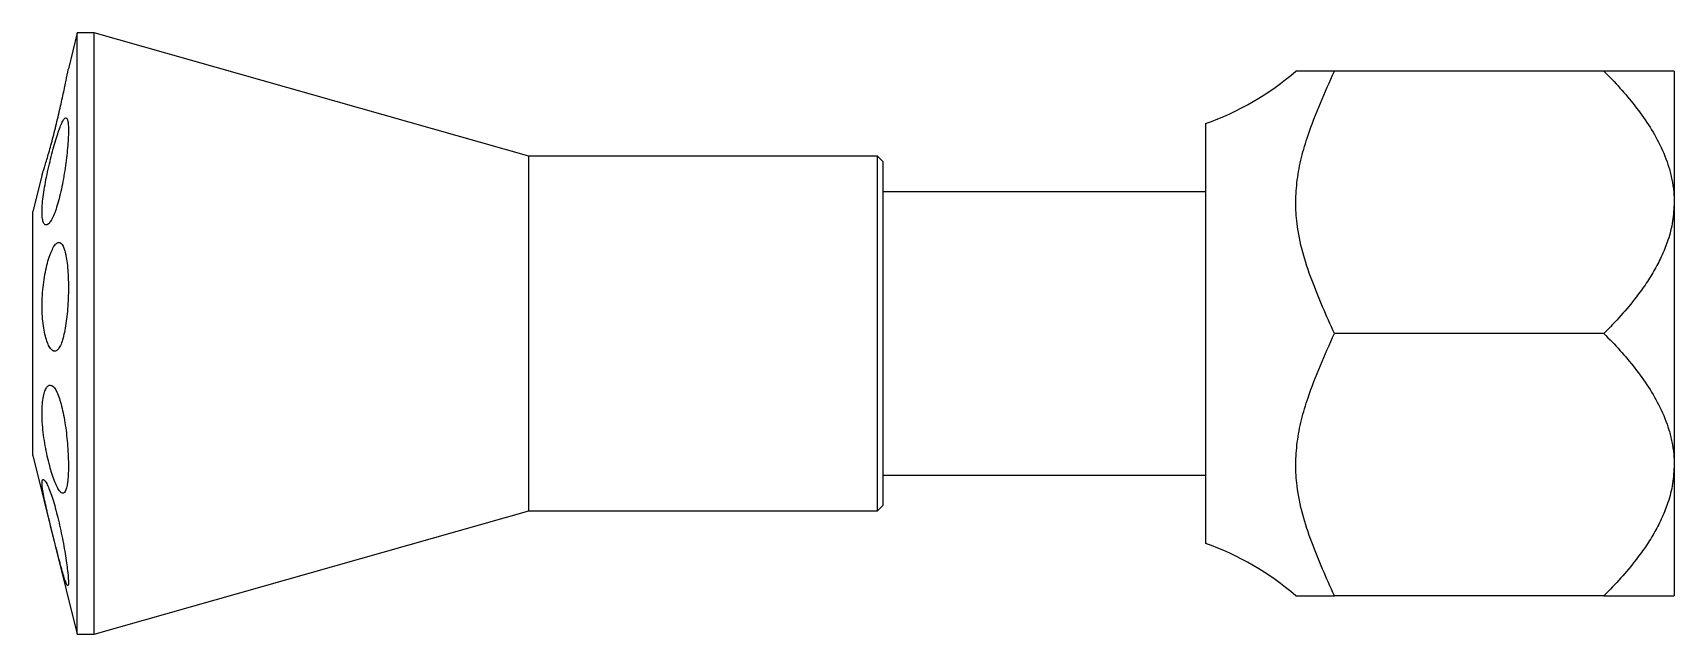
# Model space of a CAD drawing. Header units: inches. Extents: x 0.22 to 3.12, y 0.22 to 1.28.
import ezdxf

# ---------------------------------------------------------------- set-up
doc = ezdxf.new("R2010")
doc.units = ezdxf.units.IN
doc.header["$MEASUREMENT"] = 0

msp = doc.modelspace()

# ---------------------------------------------------------------- linework, layer by layer
at = {"color": 7, "linetype": 'Continuous', "lineweight": 25}
for p, q in [((0.2985, 1.28), (0.2828, 1.2168)), ((0.3285, 1.28), (0.2985, 1.28)), ((0.2985, 0.75), (0.2985, 1.28)), ((1.095, 1.0625), (0.3285, 1.28)), ((0.3285, 0.75), (0.3285, 1.28)), ((2.9918, 1.2125), (2.5163, 1.2125)), ((3.1158, 1.2125), (3.1158, 0.9813)), ((2.2888, 1.12), (2.2888, 0.38)), ((1.71, 1.0625), (1.095, 1.0625)), ((1.095, 0.75), (1.095, 1.0625)), ((1.72, 1.0525), (1.71, 1.0625)), ((1.71, 0.75), (1.71, 1.0625)), ((1.72, 0.75), (1.72, 1.0525)), ((0.2363, 1.0304), (0.22, 0.965)), ((2.2888, 1), (1.72, 1)), ((0.22, 0.75), (0.22, 0.965)), ((3.1158, 0.9813), (3.1158, 0.5188)), ((0.22, 0.535), (0.22, 0.75)), ((0.2985, 0.22), (0.2985, 0.75)), ((0.3285, 0.22), (0.3285, 0.75)), ((1.095, 0.4375), (1.095, 0.75)), ((1.71, 0.4375), (1.71, 0.75)), ((1.72, 0.4475), (1.72, 0.75)), ((2.9918, 0.75), (2.5163, 0.75)), ((0.22, 0.535), (0.2985, 0.22)), ((1.72, 0.5), (2.2888, 0.5)), ((3.1158, 0.5188), (3.1158, 0.2875)), ((0.3285, 0.22), (1.095, 0.4375)), ((1.095, 0.4375), (1.71, 0.4375)), ((1.71, 0.4375), (1.72, 0.4475)), ((2.9918, 0.2875), (2.5163, 0.2875)), ((0.2985, 0.22), (0.3285, 0.22))]:
    msp.add_line(p, q, dxfattribs=at)
for centre, start, end in [((2.1219, 1.5913), 289.493, 310.7401), ((2.1219, -0.0913), 49.2605, 70.507)]:
    msp.add_arc(centre, 0.5, start, end, dxfattribs=at)
for points, knots in [([(0.2363, 1.0304), (0.2363, 1.0304), (0.2363, 1.0304), (0.2373, 1.0333), (0.2391, 1.0387), (0.2416, 1.0466), (0.2447, 1.0566), (0.2482, 1.0685), (0.2519, 1.0819), (0.2559, 1.0966), (0.2598, 1.112), (0.2636, 1.1278), (0.2673, 1.1435), (0.2707, 1.1587), (0.2738, 1.1728), (0.2765, 1.1857), (0.2787, 1.1967), (0.2806, 1.2056), (0.2818, 1.2121), (0.2827, 1.2161), (0.2827, 1.2166), (0.2828, 1.2168)], [0, 0, 0, 0, 0.035447, 0.088291, 0.142668, 0.195513, 0.249895, 0.302685, 0.35701, 0.409736, 0.463985, 0.516837, 0.571207, 0.624322, 0.678968, 0.732225, 0.787033, 0.840148, 0.894822, 0.947607, 1, 1, 1, 1]), ([(2.5163, 1.2125), (2.5081, 1.2125), (2.4916, 1.2125), (2.473, 1.2125), (2.461, 1.2125), (2.4539, 1.2125), (2.4491, 1.2125), (2.4485, 1.2125), (2.4482, 1.2125)], [0, 0, 0, 0, 0.24666, 0.49361, 0.618793, 0.744384, 0.871752, 1, 1, 1, 1]), ([(2.5163, 0.75), (2.5093, 0.7656), (2.4953, 0.7969), (2.4758, 0.8445), (2.4595, 0.8933), (2.45, 0.9394), (2.4474, 0.9822), (2.4501, 1.0212), (2.4577, 1.0605), (2.4712, 1.1058), (2.4912, 1.1565), (2.508, 1.1938), (2.5163, 1.2125)], [0, 0, 0, 0, 0.104799, 0.209661, 0.315298, 0.42191, 0.501642, 0.582341, 0.66574, 0.749822, 0.874756, 1, 1, 1, 1]), ([(2.9918, 1.2125), (3.0014, 1.2027), (3.0206, 1.183), (3.047, 1.1515), (3.071, 1.1183), (3.0918, 1.0821), (3.1051, 1.0494), (3.1121, 1.0215), (3.1152, 1.0009), (3.1156, 0.9875), (3.1158, 0.9813)], [0, 0, 0, 0, 0.148302, 0.296564, 0.448036, 0.599397, 0.761724, 0.844992, 0.928248, 1, 1, 1, 1]), ([(3.1158, 1.2125), (3.1151, 1.2125), (3.1138, 1.2125), (3.1043, 1.2125), (3.0919, 1.2125), (3.0779, 1.2125), (3.0615, 1.2125), (3.0417, 1.2125), (3.0186, 1.2125), (3.0008, 1.2125), (2.9918, 1.2125)], [0, 0, 0, 0, 0.140056, 0.283437, 0.392214, 0.501035, 0.612632, 0.724256, 0.861913, 1, 1, 1, 1]), ([(0.2363, 0.9688), (0.2362, 0.9644), (0.2362, 0.9605), (0.2368, 0.9537), (0.2372, 0.9508), (0.2385, 0.9461), (0.2393, 0.9443), (0.2412, 0.9419), (0.2423, 0.9413), (0.2448, 0.9413), (0.2461, 0.9419), (0.2489, 0.9443), (0.2503, 0.9462), (0.2533, 0.9509), (0.2548, 0.9539), (0.2579, 0.9609), (0.2594, 0.9648), (0.2624, 0.9736), (0.2638, 0.9785), (0.2667, 0.9889), (0.268, 0.9944), (0.2707, 1.0059), (0.2719, 1.0119), (0.2742, 1.0241), (0.2753, 1.0302), (0.2772, 1.0428), (0.2781, 1.049), (0.2796, 1.0611), (0.2803, 1.0671), (0.2814, 1.0786), (0.2818, 1.084), (0.2825, 1.0943), (0.2827, 1.0991), (0.2828, 1.1078), (0.2828, 1.1117), (0.2825, 1.1185), (0.2822, 1.1213), (0.281, 1.1282), (0.2797, 1.1305), (0.2772, 1.1302), (0.2763, 1.1295), (0.2742, 1.1269), (0.2731, 1.1251), (0.2707, 1.1202), (0.2694, 1.1172), (0.2667, 1.1102), (0.2653, 1.1063), (0.2624, 1.0974), (0.2609, 1.0926), (0.2579, 1.0823), (0.2563, 1.0768), (0.2533, 1.0653), (0.2518, 1.0594), (0.2489, 1.0474), (0.2474, 1.0412), (0.2448, 1.0289), (0.2435, 1.0228), (0.2412, 1.0108), (0.2402, 1.0048), (0.2377, 0.9879), (0.2366, 0.9775), (0.2363, 0.9688)], [0, 0, 0, 0, 0.03125, 0.03125, 0.0625, 0.0625, 0.09375, 0.09375, 0.125, 0.125, 0.15625, 0.15625, 0.1875, 0.1875, 0.21875, 0.21875, 0.25, 0.25, 0.28125, 0.28125, 0.3125, 0.3125, 0.34375, 0.34375, 0.375, 0.375, 0.40625, 0.40625, 0.4375, 0.4375, 0.46875, 0.46875, 0.5, 0.5, 0.53125, 0.53125, 0.5625, 0.5625, 0.625, 0.625, 0.65625, 0.65625, 0.6875, 0.6875, 0.71875, 0.71875, 0.75, 0.75, 0.78125, 0.78125, 0.8125, 0.8125, 0.84375, 0.84375, 0.875, 0.875, 0.90625, 0.90625, 0.9375, 0.9375, 1, 1, 1, 1]), ([(3.1158, 0.9813), (3.1152, 0.9701), (3.1141, 0.9476), (3.106, 0.9165), (3.095, 0.8884), (3.082, 0.863), (3.0667, 0.8383), (3.0468, 0.8109), (3.0221, 0.7812), (3.0019, 0.7604), (2.9918, 0.75)], [0, 0, 0, 0, 0.128297, 0.25917, 0.364811, 0.470492, 0.578951, 0.687437, 0.843383, 1, 1, 1, 1]), ([(0.2392, 0.7596), (0.24, 0.7544), (0.241, 0.7497), (0.2432, 0.741), (0.2445, 0.7371), (0.2471, 0.7303), (0.2485, 0.7275), (0.2514, 0.723), (0.2529, 0.7213), (0.256, 0.7191), (0.2575, 0.7186), (0.2605, 0.719), (0.262, 0.7197), (0.2649, 0.7225), (0.2663, 0.7245), (0.2691, 0.7296), (0.2704, 0.7327), (0.2728, 0.7399), (0.2739, 0.744), (0.276, 0.7531), (0.277, 0.758), (0.2787, 0.7686), (0.2795, 0.7743), (0.2807, 0.786), (0.2813, 0.792), (0.2821, 0.8045), (0.2824, 0.8108), (0.2828, 0.8233), (0.2828, 0.8296), (0.2827, 0.8419), (0.2825, 0.8479), (0.2819, 0.8593), (0.2815, 0.8649), (0.2804, 0.8751), (0.2798, 0.8799), (0.2783, 0.8885), (0.2774, 0.8924), (0.2746, 0.9024), (0.2723, 0.907), (0.2684, 0.9103), (0.267, 0.9107), (0.2642, 0.9105), (0.2627, 0.9097), (0.2598, 0.907), (0.2582, 0.905), (0.2552, 0.9), (0.2537, 0.897), (0.2507, 0.8897), (0.2492, 0.8856), (0.2464, 0.8766), (0.2451, 0.8716), (0.2426, 0.861), (0.2415, 0.8554), (0.2395, 0.8438), (0.2387, 0.8376), (0.2374, 0.8253), (0.2369, 0.819), (0.2363, 0.8064), (0.2362, 0.8001), (0.2365, 0.7818), (0.2375, 0.77), (0.2392, 0.7596)], [0, 0, 0, 0, 0.03125, 0.03125, 0.0625, 0.0625, 0.09375, 0.09375, 0.125, 0.125, 0.15625, 0.15625, 0.1875, 0.1875, 0.21875, 0.21875, 0.25, 0.25, 0.28125, 0.28125, 0.3125, 0.3125, 0.34375, 0.34375, 0.375, 0.375, 0.40625, 0.40625, 0.4375, 0.4375, 0.46875, 0.46875, 0.5, 0.5, 0.53125, 0.53125, 0.5625, 0.5625, 0.625, 0.625, 0.65625, 0.65625, 0.6875, 0.6875, 0.71875, 0.71875, 0.75, 0.75, 0.78125, 0.78125, 0.8125, 0.8125, 0.84375, 0.84375, 0.875, 0.875, 0.90625, 0.90625, 0.9375, 0.9375, 1, 1, 1, 1]), ([(2.5163, 0.2875), (2.5093, 0.3031), (2.4953, 0.3344), (2.4758, 0.382), (2.4595, 0.4308), (2.45, 0.4769), (2.4474, 0.5197), (2.4501, 0.5587), (2.4577, 0.598), (2.4712, 0.6433), (2.4912, 0.694), (2.508, 0.7313), (2.5163, 0.75)], [0, 0, 0, 0, 0.104799, 0.209661, 0.315298, 0.42191, 0.501642, 0.582341, 0.66574, 0.749822, 0.874756, 1, 1, 1, 1]), ([(2.9918, 0.75), (3.0014, 0.7402), (3.0206, 0.7205), (3.047, 0.689), (3.071, 0.6558), (3.0918, 0.6196), (3.1051, 0.5869), (3.1121, 0.559), (3.1152, 0.5384), (3.1156, 0.525), (3.1158, 0.5188)], [0, 0, 0, 0, 0.148302, 0.296564, 0.448036, 0.599397, 0.761724, 0.844992, 0.928248, 1, 1, 1, 1]), ([(0.2531, 0.5052), (0.2546, 0.5003), (0.2561, 0.4958), (0.2592, 0.4876), (0.2607, 0.484), (0.2637, 0.4778), (0.2651, 0.4752), (0.2679, 0.4713), (0.2692, 0.4698), (0.2717, 0.4682), (0.2729, 0.468), (0.2751, 0.4688), (0.2762, 0.4698), (0.2789, 0.4746), (0.2803, 0.4803), (0.2818, 0.4916), (0.2822, 0.4959), (0.2827, 0.5053), (0.2828, 0.5104), (0.2828, 0.5213), (0.2827, 0.5271), (0.2822, 0.5389), (0.2819, 0.545), (0.281, 0.5575), (0.2804, 0.5637), (0.279, 0.5762), (0.2782, 0.5824), (0.2764, 0.5945), (0.2754, 0.6004), (0.2732, 0.6115), (0.272, 0.6169), (0.2695, 0.6268), (0.2682, 0.6314), (0.2655, 0.6396), (0.264, 0.6433), (0.2596, 0.6526), (0.2565, 0.6567), (0.252, 0.659), (0.2505, 0.6592), (0.2476, 0.6583), (0.2463, 0.6573), (0.2437, 0.6539), (0.2425, 0.6517), (0.2404, 0.6461), (0.2394, 0.6427), (0.2379, 0.635), (0.2373, 0.6307), (0.2365, 0.6213), (0.2363, 0.6161), (0.2362, 0.6052), (0.2364, 0.5996), (0.2371, 0.5878), (0.2377, 0.5816), (0.2392, 0.5693), (0.2401, 0.5631), (0.2422, 0.5506), (0.2433, 0.5444), (0.2471, 0.5265), (0.2501, 0.5151), (0.2531, 0.5052)], [0, 0, 0, 0, 0.03125, 0.03125, 0.0625, 0.0625, 0.09375, 0.09375, 0.125, 0.125, 0.15625, 0.15625, 0.1875, 0.1875, 0.25, 0.25, 0.28125, 0.28125, 0.3125, 0.3125, 0.34375, 0.34375, 0.375, 0.375, 0.40625, 0.40625, 0.4375, 0.4375, 0.46875, 0.46875, 0.5, 0.5, 0.53125, 0.53125, 0.5625, 0.5625, 0.625, 0.625, 0.65625, 0.65625, 0.6875, 0.6875, 0.71875, 0.71875, 0.75, 0.75, 0.78125, 0.78125, 0.8125, 0.8125, 0.84375, 0.84375, 0.875, 0.875, 0.90625, 0.90625, 0.9375, 0.9375, 1, 1, 1, 1]), ([(0.2719, 0.3312), (0.2731, 0.327), (0.2742, 0.3232), (0.2763, 0.3167), (0.2772, 0.3139), (0.2789, 0.3095), (0.2796, 0.3078), (0.2809, 0.3057), (0.2814, 0.3053), (0.2822, 0.3056), (0.2825, 0.3064), (0.2828, 0.3092), (0.2828, 0.3112), (0.2826, 0.3187), (0.2819, 0.3261), (0.2803, 0.3396), (0.2796, 0.3446), (0.2781, 0.3551), (0.2772, 0.3606), (0.2752, 0.3722), (0.2742, 0.3782), (0.2719, 0.3903), (0.2706, 0.3965), (0.268, 0.4089), (0.2666, 0.415), (0.2638, 0.4269), (0.2623, 0.4328), (0.2593, 0.444), (0.2578, 0.4493), (0.2548, 0.4592), (0.2532, 0.4639), (0.2503, 0.4722), (0.2488, 0.4759), (0.2461, 0.4823), (0.2447, 0.485), (0.2411, 0.4913), (0.2391, 0.4933), (0.2372, 0.4925), (0.2368, 0.4917), (0.2362, 0.4889), (0.2362, 0.4869), (0.2364, 0.4819), (0.2368, 0.4788), (0.2378, 0.4718), (0.2385, 0.4678), (0.2402, 0.4589), (0.2413, 0.454), (0.2435, 0.4438), (0.2448, 0.4383), (0.2475, 0.4269), (0.2489, 0.421), (0.2518, 0.409), (0.2533, 0.4028), (0.2563, 0.3906), (0.2579, 0.3846), (0.2609, 0.3726), (0.2624, 0.3668), (0.2667, 0.3501), (0.2695, 0.3398), (0.2719, 0.3312)], [0, 0, 0, 0, 0.03125, 0.03125, 0.0625, 0.0625, 0.09375, 0.09375, 0.125, 0.125, 0.15625, 0.15625, 0.1875, 0.1875, 0.25, 0.25, 0.28125, 0.28125, 0.3125, 0.3125, 0.34375, 0.34375, 0.375, 0.375, 0.40625, 0.40625, 0.4375, 0.4375, 0.46875, 0.46875, 0.5, 0.5, 0.53125, 0.53125, 0.5625, 0.5625, 0.625, 0.625, 0.65625, 0.65625, 0.6875, 0.6875, 0.71875, 0.71875, 0.75, 0.75, 0.78125, 0.78125, 0.8125, 0.8125, 0.84375, 0.84375, 0.875, 0.875, 0.90625, 0.90625, 0.9375, 0.9375, 1, 1, 1, 1]), ([(3.1158, 0.5188), (3.1152, 0.5076), (3.1141, 0.4851), (3.106, 0.454), (3.095, 0.4259), (3.082, 0.4005), (3.0667, 0.3758), (3.0468, 0.3484), (3.0221, 0.3187), (3.0019, 0.2979), (2.9918, 0.2875)], [0, 0, 0, 0, 0.128297, 0.25917, 0.364811, 0.470492, 0.578951, 0.687437, 0.843383, 1, 1, 1, 1]), ([(2.4482, 0.2875), (2.4485, 0.2875), (2.4491, 0.2875), (2.4539, 0.2875), (2.4611, 0.2875), (2.4733, 0.2875), (2.4919, 0.2875), (2.5082, 0.2875), (2.5163, 0.2875)], [0, 0, 0, 0, 0.126297, 0.253505, 0.382977, 0.512974, 0.756218, 1, 1, 1, 1]), ([(2.9918, 0.2875), (3.0007, 0.2875), (3.0186, 0.2875), (3.0415, 0.2875), (3.0611, 0.2875), (3.0774, 0.2875), (3.0917, 0.2875), (3.1041, 0.2875), (3.1137, 0.2875), (3.1151, 0.2875), (3.1158, 0.2875)], [0, 0, 0, 0, 0.1376859, 0.2757445, 0.3847952, 0.4938211, 0.6052158, 0.7165631, 0.856722, 1, 1, 1, 1])]:
    msp.add_open_spline(points, degree=3, knots=knots, dxfattribs=at)

doc.saveas('drawing.dxf')
